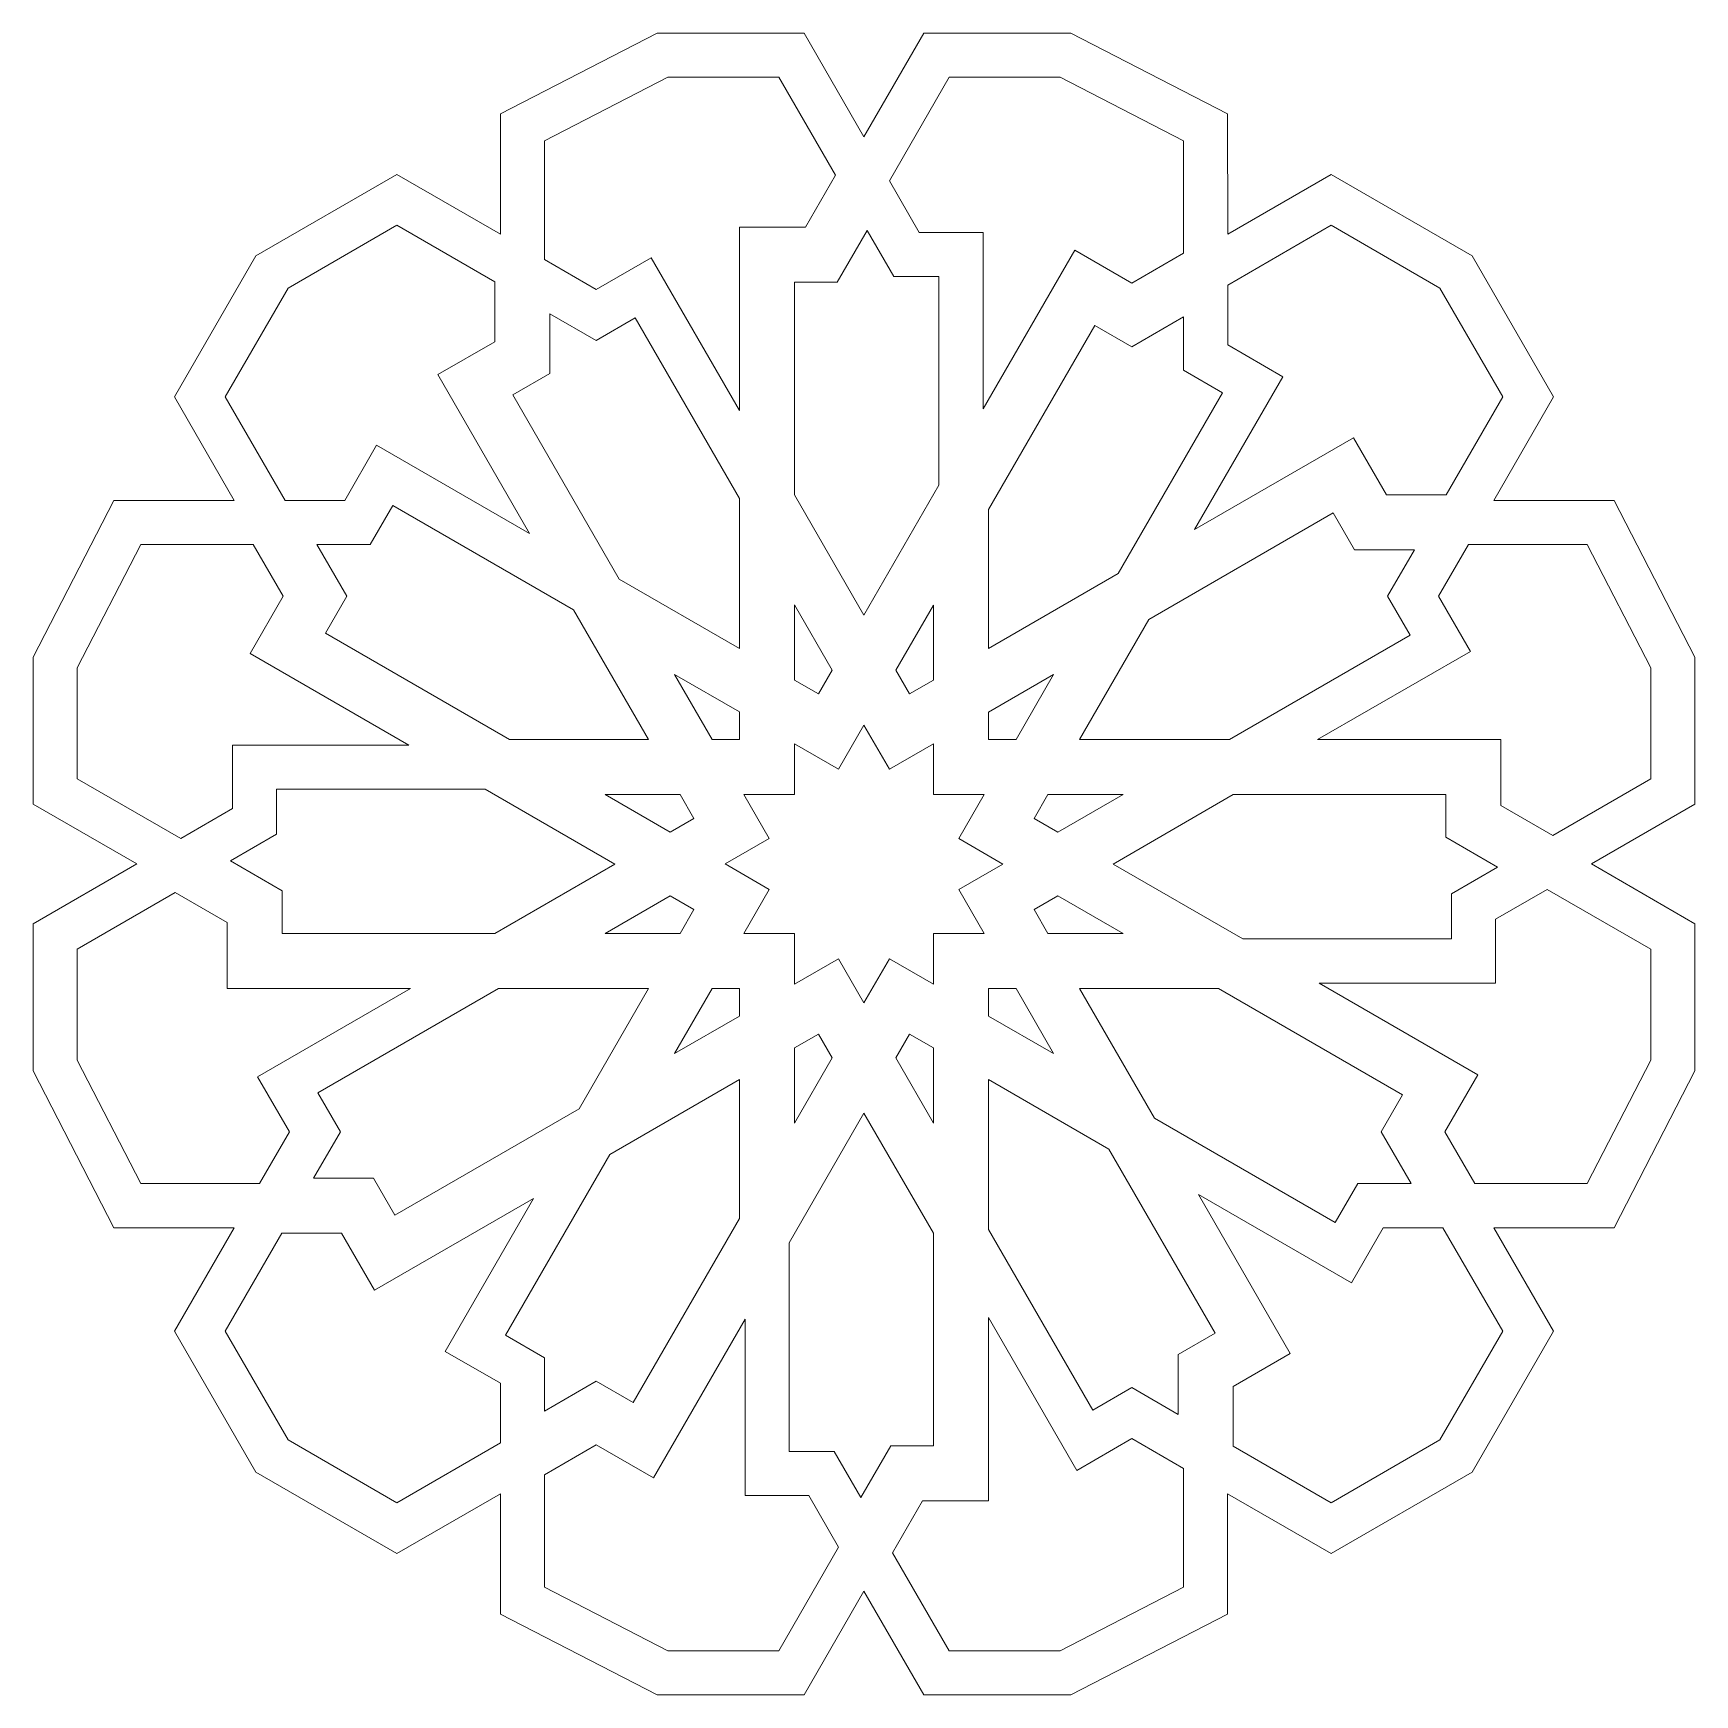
# Model space of a CAD drawing. Header units: inches. Extents: x 0 to 8.25, y -9.61 to -1.36.
import ezdxf

# ---------------------------------------------------------------- set-up
doc = ezdxf.new("R2010")
doc.units = ezdxf.units.IN
doc.header["$MEASUREMENT"] = 0
doc.layers.add('Layer 1', color=7, linetype='Continuous')

msp = doc.modelspace()

# ---------------------------------------------------------------- linework, layer by layer
at = {"layer": 'Layer 1', "lineweight": 0}
for points in [[(8.2505, -4.4565), (7.8498, -3.6774), (7.253, -3.6772), (7.5495, -3.1633), (7.1452, -2.463), (6.4448, -2.0588), (5.9312, -2.3553), (5.931, -1.7584), (5.1518, -1.3575), (4.422, -1.3575), (4.1252, -1.8714), (3.8287, -1.3575), (3.0988, -1.3575), (3.0987, -1.3575), (2.3196, -1.7582), (2.3196, -2.3553), (1.8056, -2.0588), (1.1056, -2.463), (0.701, -3.1633), (0.9976, -3.6772), (0.4006, -3.6774), (0, -4.4565), (0, -5.1861), (0.514, -5.4828), (0, -5.7796), (0, -6.5093), (0.4006, -7.2887), (0.9976, -7.2887), (0.701, -7.8025), (1.1056, -8.5029), (1.8056, -8.9072), (2.3196, -8.6105), (2.3196, -9.2075), (3.0987, -9.6081), (3.8287, -9.6081), (4.1252, -9.0943), (4.422, -9.6081), (5.1518, -9.6081), (5.931, -9.2075), (5.931, -8.6105), (6.4448, -8.9072), (7.1454, -8.5028), (7.5495, -7.8026), (7.253, -7.2887), (7.8498, -7.2887), (8.2505, -6.5096), (8.2505, -5.7796), (7.7369, -5.4828), (8.2505, -5.1862), (8.2505, -4.4565)], [(2.5384, -1.8918), (3.1519, -1.5763), (3.7023, -1.5763), (3.9832, -2.0629), (3.8348, -2.32), (3.5072, -2.32), (3.5072, -3.2304), (3.0691, -2.4721), (2.7954, -2.63), (2.5384, -2.4816), (2.5384, -1.8918)], [(4.5484, -1.5763), (5.0988, -1.5763), (5.7121, -1.8918), (5.7122, -2.45), (5.4553, -2.5984), (5.1714, -2.4347), (4.7162, -3.2233), (4.7162, -2.3473), (4.4, -2.3473), (4.2517, -2.0902), (4.2517, -2.0902), (4.5484, -1.5763)], [(0.9537, -3.1633), (1.2657, -2.6232), (1.8056, -2.3113), (2.2922, -2.5921), (2.2922, -2.8891), (2.0085, -3.0529), (2.4637, -3.8415), (1.7053, -3.4034), (1.5473, -3.6772), (1.2503, -3.6772), (0.9537, -3.1633)], [(4.4974, -3.6022), (4.1252, -4.2467), (3.7806, -3.6497), (3.7806, -2.5935), (3.9928, -2.5935), (4.1413, -2.3364), (4.2737, -2.5661), (4.4974, -2.5661), (4.4974, -3.6022)], [(5.9312, -2.9047), (5.9312, -2.608), (6.4448, -2.3114), (6.985, -2.6232), (7.2969, -3.1633), (7.016, -3.6498), (6.7191, -3.6498), (6.5554, -3.3662), (5.7668, -3.8215), (6.2046, -3.0629), (5.9312, -2.9047)], [(3.5072, -4.4122), (2.9102, -4.0676), (2.3821, -3.1529), (2.5656, -3.0468), (2.5656, -2.7502), (2.7954, -2.8827), (2.9891, -2.771), (3.5072, -3.6682), (3.5072, -4.4122)], [(5.3877, -4.0403), (4.7435, -4.4122), (4.7435, -3.723), (5.2714, -2.8083), (5.4553, -2.9144), (5.7122, -2.7658), (5.7122, -3.0313), (5.9057, -3.143), (5.3877, -4.0403)], [(3.0546, -4.8646), (2.3653, -4.8646), (1.4508, -4.3367), (1.557, -4.153), (1.4083, -3.896), (1.6737, -3.896), (1.7854, -3.7023), (2.6826, -4.2205), (3.0546, -4.8646)], [(6.8373, -4.3467), (5.94, -4.8646), (5.1959, -4.8646), (5.5404, -4.2679), (6.4553, -3.7398), (6.5611, -3.9232), (6.858, -3.9232), (6.7252, -4.1532), (6.8373, -4.3467)], [(0.2187, -5.0599), (0.2187, -4.5095), (0.5343, -3.896), (1.0925, -3.896), (1.2408, -4.153), (1.0769, -4.4368), (1.8655, -4.8921), (0.9896, -4.8921), (0.9896, -5.208), (0.7327, -5.3566), (0.2187, -5.0599)], [(8.0317, -5.0599), (7.5454, -5.3409), (7.2882, -5.1923), (7.2882, -4.8646), (6.3776, -4.8646), (7.1362, -4.4268), (6.9782, -4.1532), (7.1267, -3.896), (7.7163, -3.896), (8.0317, -4.5091), (8.0317, -5.0599)], [(3.7806, -4.1966), (3.9674, -4.5202), (3.8992, -4.6385), (3.7806, -4.57), (3.7806, -4.1966)], [(4.47, -4.5701), (4.3515, -4.6385), (4.2832, -4.5202), (4.47, -4.1969), (4.47, -4.5701)], [(3.5072, -4.728), (3.5072, -4.8646), (3.3705, -4.8646), (3.1837, -4.5414), (3.5072, -4.728)], [(4.7435, -4.8646), (4.7435, -4.7281), (5.0667, -4.5414), (4.8801, -4.8646), (4.7435, -4.8646)], [(4.47, -6.0798), (4.2515, -5.9537), (4.1252, -6.1722), (3.9991, -5.9537), (3.7806, -6.0798), (3.7806, -5.8275), (3.5285, -5.8275), (3.6545, -5.6088), (3.4362, -5.4828), (3.6545, -5.3568), (3.5285, -5.1383), (3.7806, -5.1383), (3.7806, -4.886), (3.9991, -5.0122), (4.1252, -4.7937), (4.2515, -5.0122), (4.47, -4.8861), (4.47, -5.1383), (4.7221, -5.1383), (4.596, -5.3568), (4.8144, -5.483), (4.596, -5.609), (4.7221, -5.8275), (4.47, -5.8275), (4.47, -6.0798)], [(2.8888, -5.483), (2.2922, -5.8275), (1.2359, -5.8275), (1.2359, -5.6155), (0.9789, -5.4671), (1.2086, -5.3344), (1.2086, -5.111), (2.2445, -5.111), (2.8888, -5.483)], [(3.2125, -5.1383), (3.281, -5.2567), (3.1625, -5.325), (2.8392, -5.1383), (3.2125, -5.1383)], [(5.088, -5.3251), (4.9696, -5.2567), (5.0381, -5.1383), (5.4115, -5.1383), (5.088, -5.3251)], [(5.3618, -5.483), (5.9585, -5.1383), (7.0146, -5.1383), (7.0146, -5.3503), (7.2715, -5.4987), (7.042, -5.6313), (7.042, -5.8549), (6.0059, -5.8549), (5.3618, -5.483)], [(8.0317, -5.9061), (8.0317, -6.4567), (7.7163, -7.0698), (7.1582, -7.0699), (7.0097, -6.8127), (7.1735, -6.529), (6.3849, -6.0738), (7.2607, -6.0738), (7.2607, -5.7575), (7.5177, -5.6091), (8.0317, -5.9061)], [(0.5343, -7.0698), (0.2187, -6.4566), (0.2187, -5.9059), (0.7053, -5.6251), (0.9625, -5.7733), (0.9625, -6.1009), (1.8731, -6.1009), (1.1144, -6.5389), (1.2725, -6.8127), (1.124, -7.0698), (0.5343, -7.0698)], [(3.1625, -5.6408), (3.281, -5.7091), (3.2126, -5.8275), (2.8392, -5.8275), (3.1625, -5.6408)], [(5.0381, -5.8275), (4.9696, -5.7091), (5.088, -5.6409), (5.4115, -5.8275), (5.0381, -5.8275)], [(1.4133, -6.6192), (2.3108, -6.1009), (3.0546, -6.1009), (2.7101, -6.698), (1.7952, -7.2259), (1.6895, -7.0424), (1.3925, -7.0424), (1.5252, -6.8127), (1.4133, -6.6192)], [(3.3705, -6.1009), (3.5072, -6.1009), (3.5072, -6.2378), (3.1836, -6.4245), (3.3705, -6.1009)], [(5.0667, -6.4244), (4.7435, -6.2377), (4.7435, -6.101), (4.8801, -6.101), (5.0667, -6.4244)], [(5.1959, -6.101), (5.8853, -6.101), (6.7997, -6.6291), (6.6939, -6.8127), (6.8423, -7.0699), (6.5768, -7.0699), (6.4653, -7.2634), (5.5678, -6.7454), (5.1959, -6.101)], [(3.7806, -6.3957), (3.8991, -6.3274), (3.9674, -6.4457), (3.7806, -6.7691), (3.7806, -6.3957)], [(4.47, -6.7691), (4.2832, -6.4457), (4.3515, -6.3274), (4.47, -6.3957), (4.47, -6.7691)], [(2.8629, -6.9255), (3.5072, -6.5536), (3.5072, -7.2429), (2.9791, -8.1576), (2.7954, -8.0514), (2.5384, -8.1999), (2.5384, -7.9346), (2.3448, -7.8227), (2.8629, -6.9255)], [(4.7435, -6.5536), (5.3405, -6.8982), (5.8684, -7.8128), (5.6848, -7.9188), (5.6848, -8.2156), (5.4553, -8.083), (5.2615, -8.1949), (4.7435, -7.2976), (4.7435, -6.5536)], [(3.7534, -7.3637), (4.1252, -6.7193), (4.47, -7.3162), (4.47, -8.3722), (4.2579, -8.3722), (4.1095, -8.6292), (3.9768, -8.3995), (3.7534, -8.3995), (3.7534, -7.3637)], [(2.3196, -8.3577), (1.8056, -8.6543), (1.2657, -8.3428), (1.2657, -8.3428), (0.9537, -7.8025), (1.2347, -7.316), (1.5314, -7.316), (1.6952, -7.5997), (2.4837, -7.1443), (2.0456, -7.903), (2.3196, -8.0609), (2.3196, -8.3577)], [(7.2969, -7.8026), (6.9851, -8.3424), (6.4448, -8.6543), (5.9585, -8.3735), (5.9585, -8.0769), (6.242, -7.913), (5.7867, -7.1244), (6.5452, -7.5624), (6.7032, -7.2887), (7.0002, -7.2887), (7.2969, -7.8026)], [(3.7023, -9.3894), (3.1518, -9.3894), (2.5384, -9.074), (2.5384, -8.5158), (2.7954, -8.3674), (3.0792, -8.531), (3.5345, -7.7427), (3.5345, -8.6183), (3.8505, -8.6183), (3.9989, -8.8756), (3.7023, -9.3894)], [(5.7121, -9.074), (5.0988, -9.3894), (4.5484, -9.3894), (4.2674, -8.9029), (4.4157, -8.6457), (4.7435, -8.6457), (4.7435, -7.7351), (5.1813, -8.4938), (5.4553, -8.3357), (5.7121, -8.4841), (5.7121, -9.074)]]:
    msp.add_lwpolyline(points, dxfattribs=at)

doc.saveas('drawing.dxf')
